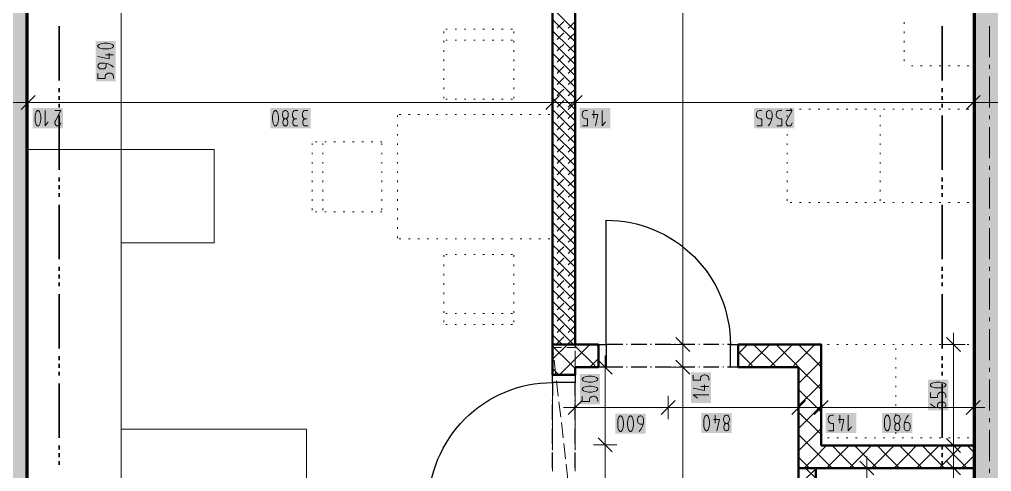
# Model space of a CAD drawing. Header units: millimetres. Extents: x 0 to 594, y 0 to 420.
# Drawn here: x 351.4 to 415.6, y 272.5 to 302.4 of the extents above; entities that cross this region are included whole.
import ezdxf

# ---------------------------------------------------------------- set-up
doc = ezdxf.new("R2010")
doc.units = ezdxf.units.MM
doc.header["$LTSCALE"] = 8
for name, color, linetype in [('PDF_Dvere', 7, 'Continuous'), ('PDF_Koty delkove', 7, 'Continuous'), ('PDF_Kuchyne', 7, 'Continuous'), ('PDF_Nabytek', 7, 'Continuous'), ('PDF_Osy hlavni', 7, 'Continuous'), ('PDF_Pozarni useky', 7, 'Continuous'), ('PDF_Preklady', 7, 'Continuous'), ('PDF_Pricky zdene', 7, 'Continuous'), ('PDF_Steny obvodove nosne', 7, 'Continuous')]:
    doc.layers.add(name, color=color, linetype=linetype)

msp = doc.modelspace()

# ---------------------------------------------------------------- linework, layer by layer
at = {"layer": 'PDF_Dvere', "lineweight": 25}
for points in [[(390.119, 280.907), (390.119, 289.107, -0.414214), (398.319, 280.907), (398.125, 280.907)], [(386.583, 270.603), (386.583, 270.196), (378.383, 270.196, -0.414214), (386.583, 278.396), (386.583, 277.522)]]:
    msp.add_lwpolyline(points, format="xyb", dxfattribs=at)
for points in [[(390.119, 279.421), (389.607, 279.421), (389.607, 280.907), (390.119, 280.907)], [(398.832, 279.421), (398.319, 279.421), (398.319, 280.907), (398.832, 280.907)], [(388.07, 278.908), (388.07, 278.396), (386.583, 278.396), (386.583, 278.908)]]:
    msp.add_lwpolyline(points, close=True, dxfattribs=at)
for points in [[(391.207, 280.907), (390.182, 280.907)], [(391.514, 280.907), (391.463, 280.907)], [(392.795, 280.907), (391.77, 280.907)], [(393.103, 280.907), (393.052, 280.907)], [(394.384, 280.907), (393.359, 280.907)], [(394.692, 280.907), (394.64, 280.907)], [(395.973, 280.907), (394.948, 280.907)], [(396.28, 280.907), (396.229, 280.907)], [(397.562, 280.907), (396.537, 280.907)], [(397.869, 280.907), (397.818, 280.907)], [(391.207, 279.421), (390.182, 279.421)], [(391.514, 279.421), (391.463, 279.421)], [(392.795, 279.421), (391.77, 279.421)], [(393.103, 279.421), (393.052, 279.421)], [(394.384, 279.421), (393.359, 279.421)], [(394.692, 279.421), (394.64, 279.421)], [(395.973, 279.421), (394.948, 279.421)], [(396.28, 279.421), (396.229, 279.421)], [(397.562, 279.421), (396.537, 279.421)], [(397.869, 279.421), (397.818, 279.421)], [(398.319, 279.421), (398.125, 279.421)], [(388.07, 277.522), (388.07, 278.396)], [(386.583, 277.215), (386.583, 277.266)], [(386.583, 275.933), (386.583, 276.958)], [(388.07, 277.215), (388.07, 277.266)], [(388.07, 275.933), (388.07, 276.958)], [(386.583, 275.626), (386.583, 275.677)], [(388.07, 275.626), (388.07, 275.677)], [(386.583, 274.345), (386.583, 275.37)], [(388.07, 274.345), (388.07, 275.37)], [(386.583, 274.037), (386.583, 274.088)], [(386.583, 272.756), (386.583, 273.781)], [(388.07, 274.037), (388.07, 274.088)], [(388.07, 272.756), (388.07, 273.781)]]:
    msp.add_lwpolyline(points, dxfattribs=at)
at = {"layer": 'PDF_Dvere', "lineweight": 25, "transparency": 33554559}
for points in [[(390.183, 280.907), (390.119, 280.843), (390.119, 280.971), (390.055, 280.907)], [(398.383, 280.907), (398.319, 280.843), (398.319, 280.971), (398.255, 280.907)], [(390.183, 279.421), (390.119, 279.357), (390.119, 279.485), (390.055, 279.421)], [(398.383, 279.421), (398.319, 279.357), (398.319, 279.485), (398.255, 279.421)], [(386.583, 278.332), (386.519, 278.396), (386.647, 278.396), (386.583, 278.46)], [(388.07, 278.332), (388.005, 278.396), (388.134, 278.396), (388.07, 278.46)]]:
    msp.add_solid(points, dxfattribs=at)
at = {"layer": 'PDF_Koty delkove', "lineweight": 18}
for points in [[(395.175, 243.7), (395.175, 246.262), (395.175, 249.03), (395.175, 251.51), (395.175, 279.421), (395.175, 280.907), (395.175, 330.055), (395.175, 333.95), (395.175, 350.35)], [(358.088, 243.7), (358.088, 246.313), (358.088, 254.821), (358.088, 256.41), (358.088, 266.147), (358.088, 267.685), (358.088, 269.171), (358.088, 330.055), (358.088, 333.95)], [(357.165, 300.79), (356.96, 300.79), (356.858, 300.776), (356.738, 300.749), (356.636, 300.708), (356.567, 300.654), (356.551, 300.626), (356.551, 300.572), (356.567, 300.544), (356.636, 300.49), (356.738, 300.449), (356.858, 300.421)], [(356.858, 300.421), (356.96, 300.407), (357.165, 300.407), (357.267, 300.421), (357.387, 300.449), (357.49, 300.49), (357.558, 300.544), (357.576, 300.572), (357.576, 300.626), (357.558, 300.654), (357.49, 300.708), (357.387, 300.749), (357.267, 300.776), (357.165, 300.79)], [(357.302, 300.133), (357.302, 299.75), (356.551, 299.915)], [(357.576, 300.024), (357.063, 300.024)], [(357.576, 299.203), (357.405, 299.34), (357.234, 299.422), (356.995, 299.476), (356.755, 299.476), (356.687, 299.462), (356.636, 299.435), (356.602, 299.408), (356.567, 299.367), (356.551, 299.312), (356.551, 299.258), (356.567, 299.203), (356.602, 299.162), (356.636, 299.135), (356.687, 299.107), (356.755, 299.093), (356.892, 299.093), (356.96, 299.107), (357.029, 299.135), (357.08, 299.203), (357.097, 299.258), (357.097, 299.449)], [(356.551, 298.792), (356.551, 298.464), (357.029, 298.464), (357.029, 298.601), (357.063, 298.696), (357.115, 298.751), (357.2, 298.805), (357.267, 298.819), (357.336, 298.819), (357.405, 298.805), (357.472, 298.778), (357.524, 298.737), (357.558, 298.683), (357.576, 298.601), (357.576, 298.464)], [(352.4, 297.327), (351.477, 296.404)], [(351.939, 297.634), (351.939, 296.866), (351.939, 296.097)], [(387.045, 297.327), (386.122, 296.404)], [(386.583, 297.634), (386.583, 296.866), (386.583, 296.097)], [(388.531, 297.327), (387.608, 296.404)], [(388.07, 297.634), (388.07, 296.866), (388.07, 296.097)], [(414.822, 297.327), (413.899, 296.404)], [(414.361, 297.634), (414.361, 296.866), (414.361, 296.097)], [(501.177, 296.866), (489.875, 296.866), (481.087, 296.866), (459.665, 296.866), (456.898, 296.866), (445.666, 296.866), (436.142, 296.866), (430.597, 296.866), (426.977, 296.866), (416.513, 296.866), (414.361, 296.866), (409.949, 296.866), (388.07, 296.866), (386.583, 296.866), (351.939, 296.866), (349.786, 296.866), (315.141, 296.866)], [(353.057, 296.353), (353.057, 295.328), (353.275, 295.601)], [(353.714, 296.353), (354.097, 296.353), (353.741, 295.67), (353.714, 295.601), (353.714, 295.498), (353.741, 295.431), (353.782, 295.379), (353.823, 295.345), (353.878, 295.328), (353.932, 295.328), (353.987, 295.345), (354.028, 295.379), (354.069, 295.431), (354.097, 295.532)], [(368.083, 295.942), (368.083, 295.737), (368.097, 295.636), (368.125, 295.516), (368.166, 295.413), (368.22, 295.345), (368.248, 295.328), (368.302, 295.328), (368.33, 295.345), (368.384, 295.413), (368.425, 295.516), (368.453, 295.636), (368.467, 295.737), (368.467, 295.942), (368.453, 296.045), (368.425, 296.165), (368.384, 296.267), (368.33, 296.336), (368.302, 296.353), (368.248, 296.353), (368.22, 296.336)], [(368.22, 296.336), (368.166, 296.267), (368.125, 296.165), (368.097, 296.045), (368.083, 295.942)], [(369.11, 295.96), (369.124, 296.045), (369.124, 296.113), (369.11, 296.198), (369.069, 296.285), (369.014, 296.336), (368.959, 296.353), (368.905, 296.353), (368.85, 296.336), (368.795, 296.285), (368.754, 296.198), (368.741, 296.113)], [(368.741, 296.113), (368.741, 296.045), (368.754, 295.96), (368.795, 295.875), (368.85, 295.823), (368.877, 295.806), (368.987, 295.806), (369.014, 295.823), (369.069, 295.875), (369.11, 295.96)], [(369.753, 296.353), (369.562, 296.353), (369.494, 296.318), (369.439, 296.267), (369.412, 296.182), (369.398, 296.113), (369.398, 296.045), (369.412, 295.96), (369.439, 295.892), (369.494, 295.841), (369.589, 295.806)], [(370.41, 296.353), (370.219, 296.353), (370.151, 296.318), (370.096, 296.267), (370.069, 296.182), (370.055, 296.113), (370.055, 296.045), (370.069, 295.96), (370.096, 295.892), (370.151, 295.841), (370.246, 295.806)], [(388.558, 295.328), (388.886, 295.328), (388.886, 295.806), (388.749, 295.806), (388.654, 295.841), (388.599, 295.892), (388.544, 295.977), (388.531, 296.045), (388.531, 296.113), (388.544, 296.182), (388.572, 296.25), (388.613, 296.301), (388.667, 296.336), (388.749, 296.353)], [(388.749, 296.353), (388.886, 296.353)], [(389.188, 296.08), (389.571, 296.08), (389.406, 295.328)], [(389.297, 296.353), (389.297, 295.841)], [(389.845, 296.353), (389.845, 295.328), (390.063, 295.601)], [(400.065, 295.328), (400.393, 295.328), (400.393, 295.806), (400.256, 295.806), (400.161, 295.841), (400.106, 295.892), (400.052, 295.977), (400.038, 296.045), (400.038, 296.113), (400.052, 296.182), (400.079, 296.25), (400.12, 296.301), (400.174, 296.336), (400.256, 296.353), (400.393, 296.353)], [(400.736, 295.892), (400.709, 295.942), (400.695, 296.011), (400.695, 296.147), (400.709, 296.216), (400.736, 296.267), (400.763, 296.301), (400.804, 296.336), (400.859, 296.353), (400.913, 296.353), (400.968, 296.336), (401.009, 296.301), (401.036, 296.267), (401.064, 296.216), (401.078, 296.147), (401.078, 295.908), (401.023, 295.67), (400.941, 295.498), (400.804, 295.328)], [(401.379, 295.328), (401.707, 295.328), (401.707, 295.806), (401.57, 295.806), (401.475, 295.841), (401.42, 295.892), (401.366, 295.977), (401.352, 296.045), (401.352, 296.113), (401.366, 296.182), (401.393, 296.25), (401.434, 296.301), (401.488, 296.336), (401.57, 296.353), (401.707, 296.353)], [(402.009, 296.353), (402.392, 296.353), (402.036, 295.67), (402.009, 295.601), (402.009, 295.498), (402.036, 295.431), (402.077, 295.379), (402.118, 295.345), (402.173, 295.328), (402.227, 295.328), (402.282, 295.345), (402.323, 295.379), (402.364, 295.431), (402.392, 295.532)], [(368.987, 295.806), (369.014, 295.788), (369.055, 295.737), (369.082, 295.67), (369.096, 295.601), (369.096, 295.532), (369.082, 295.465), (369.055, 295.396), (369, 295.345), (368.959, 295.328), (368.905, 295.328), (368.864, 295.345), (368.809, 295.396), (368.782, 295.465), (368.768, 295.532), (368.768, 295.601), (368.782, 295.67), (368.809, 295.737), (368.85, 295.788), (368.877, 295.806)], [(369.753, 295.328), (369.589, 295.328), (369.534, 295.345), (369.48, 295.379), (369.452, 295.431), (369.425, 295.532), (369.425, 295.601), (369.452, 295.703), (369.507, 295.772), (369.589, 295.806), (369.698, 295.806)], [(370.41, 295.328), (370.246, 295.328), (370.191, 295.345), (370.137, 295.379), (370.109, 295.431), (370.082, 295.532), (370.082, 295.601), (370.109, 295.703), (370.164, 295.772), (370.246, 295.806), (370.355, 295.806)], [(401.05, 295.806), (400.859, 295.806), (400.804, 295.823), (400.763, 295.857), (400.736, 295.892)], [(395.636, 280.446), (394.714, 281.368)], [(413.525, 280.446), (412.603, 281.368)], [(413.064, 280.907), (413.064, 281.676)], [(395.944, 280.907), (395.175, 280.907), (394.406, 280.907)], [(413.833, 280.907), (413.064, 280.907), (412.295, 280.907)], [(413.064, 243.7), (413.064, 246.467), (413.064, 249.03), (413.064, 272.758), (413.064, 274.244), (413.064, 280.907)], [(390.05, 279.421), (390.05, 280.189)], [(390.819, 279.421), (390.05, 279.421), (389.281, 279.421)], [(390.511, 278.959), (389.589, 279.882)], [(390.05, 249.03), (390.05, 261.022), (390.05, 274.296), (390.05, 279.421)], [(395.944, 279.421), (395.175, 279.421), (394.406, 279.421)], [(395.636, 278.959), (394.714, 279.882)], [(389.147, 278.811), (388.942, 278.811), (388.841, 278.797), (388.721, 278.77), (388.619, 278.729), (388.55, 278.674), (388.534, 278.646), (388.534, 278.592), (388.55, 278.564), (388.619, 278.51), (388.721, 278.469), (388.841, 278.441), (388.942, 278.427), (389.147, 278.427), (389.25, 278.441), (389.37, 278.469), (389.472, 278.51), (389.541, 278.564)], [(389.541, 278.564), (389.559, 278.592), (389.559, 278.646), (389.541, 278.674), (389.472, 278.729), (389.37, 278.77), (389.25, 278.797), (389.147, 278.811)], [(395.865, 278.881), (395.865, 278.552), (396.343, 278.552), (396.343, 278.689), (396.378, 278.785), (396.429, 278.84), (396.514, 278.894), (396.582, 278.908), (396.651, 278.908), (396.719, 278.894), (396.787, 278.867), (396.838, 278.826), (396.873, 278.772), (396.89, 278.689), (396.89, 278.552)], [(396.617, 278.251), (396.617, 277.867), (395.865, 278.032)], [(396.89, 278.142), (396.378, 278.142)], [(388.07, 277.518), (388.07, 276.749), (388.07, 275.98)], [(394.219, 277.518), (394.219, 276.749), (394.219, 275.98)], [(396.89, 277.594), (395.865, 277.594), (396.138, 277.375)], [(402.829, 277.518), (402.829, 276.749), (402.829, 275.98)], [(404.316, 277.518), (404.316, 276.749), (404.316, 275.98)], [(411.527, 277.74), (411.527, 277.412), (412.004, 277.412), (412.004, 277.549), (412.039, 277.644), (412.09, 277.699), (412.176, 277.754), (412.243, 277.768), (412.312, 277.768), (412.381, 277.754), (412.448, 277.727), (412.499, 277.685), (412.534, 277.631), (412.552, 277.549), (412.552, 277.412)], [(414.361, 277.518), (414.361, 276.749), (414.361, 275.98)], [(388.07, 276.749), (387.301, 276.749)], [(388.531, 277.21), (387.608, 276.288)], [(414.361, 276.749), (408.769, 276.749), (404.316, 276.749), (402.829, 276.749), (394.219, 276.749), (388.07, 276.749)], [(394.68, 277.21), (393.758, 276.288)], [(403.291, 277.21), (402.368, 276.288)], [(404.777, 277.21), (403.854, 276.288)], [(411.697, 276.864), (411.527, 277.001)], [(412.004, 276.755), (412.004, 276.946), (412.022, 277.001), (412.056, 277.042), (412.09, 277.069), (412.141, 277.097), (412.209, 277.111), (412.346, 277.111), (412.414, 277.097), (412.466, 277.069), (412.499, 277.042), (412.534, 277.001), (412.552, 276.946), (412.552, 276.892), (412.534, 276.837), (412.499, 276.796), (412.466, 276.769), (412.414, 276.741), (412.346, 276.727), (412.107, 276.727), (411.868, 276.782), (411.697, 276.864)], [(414.822, 277.21), (413.899, 276.288)], [(414.361, 276.749), (415.129, 276.749)], [(390.876, 275.784), (390.876, 275.579), (390.89, 275.478), (390.917, 275.358), (390.958, 275.255), (391.012, 275.187), (391.04, 275.17), (391.094, 275.17), (391.122, 275.187), (391.176, 275.255), (391.217, 275.358), (391.245, 275.478), (391.259, 275.579), (391.259, 275.784), (391.245, 275.887), (391.217, 276.006), (391.176, 276.109), (391.122, 276.178), (391.094, 276.195)], [(391.094, 276.195), (391.04, 276.195), (391.012, 276.178), (390.958, 276.109), (390.917, 276.006), (390.89, 275.887), (390.876, 275.784)], [(392.545, 275.648), (392.354, 275.648), (392.299, 275.665), (392.258, 275.699), (392.231, 275.734), (392.204, 275.784), (392.19, 275.853), (392.19, 275.989), (392.204, 276.058), (392.231, 276.109), (392.258, 276.143), (392.299, 276.178), (392.354, 276.195), (392.408, 276.195), (392.463, 276.178)], [(392.463, 276.178), (392.504, 276.143), (392.531, 276.109), (392.559, 276.058), (392.573, 275.989), (392.573, 275.75), (392.518, 275.511), (392.436, 275.34), (392.299, 275.17)], [(397.323, 276.237), (397.323, 275.724)], [(404.804, 275.212), (405.132, 275.212), (405.132, 275.689), (404.995, 275.689), (404.9, 275.724), (404.845, 275.775), (404.791, 275.86), (404.777, 275.928), (404.777, 275.997), (404.791, 276.065), (404.818, 276.133), (404.859, 276.184), (404.913, 276.219), (404.995, 276.237), (405.132, 276.237)], [(405.543, 276.237), (405.543, 275.724)], [(406.091, 276.237), (406.091, 275.212), (406.309, 275.484)], [(408.489, 275.826), (408.489, 275.621), (408.503, 275.519), (408.53, 275.399), (408.571, 275.297), (408.625, 275.228), (408.653, 275.212), (408.708, 275.212), (408.736, 275.228), (408.79, 275.297), (408.831, 275.399), (408.859, 275.519), (408.873, 275.621), (408.873, 275.826), (408.859, 275.928), (408.831, 276.048), (408.79, 276.15), (408.736, 276.219), (408.708, 276.237), (408.653, 276.237), (408.625, 276.219), (408.571, 276.15), (408.53, 276.048), (408.503, 275.928)], [(409.516, 276.082), (409.475, 276.168), (409.42, 276.219), (409.365, 276.237), (409.31, 276.237), (409.255, 276.219), (409.2, 276.168), (409.16, 276.082), (409.146, 275.997)], [(409.146, 275.997), (409.146, 275.928), (409.16, 275.843), (409.2, 275.758), (409.255, 275.707), (409.283, 275.689), (409.393, 275.689), (409.42, 275.707), (409.475, 275.758), (409.516, 275.843), (409.53, 275.928), (409.53, 275.997), (409.516, 276.082)], [(410.077, 276.237), (409.94, 276.065), (409.857, 275.894), (409.803, 275.655), (409.803, 275.416), (409.817, 275.348), (409.844, 275.297), (409.871, 275.263), (409.912, 275.228), (409.967, 275.212), (410.022, 275.212), (410.077, 275.228), (410.118, 275.263), (410.145, 275.297), (410.173, 275.348), (410.187, 275.416), (410.187, 275.553), (410.173, 275.621), (410.145, 275.689), (410.077, 275.74), (410.022, 275.758), (409.83, 275.758)], [(397.213, 275.963), (397.597, 275.963), (397.432, 275.212)], [(398.035, 275.212), (397.994, 275.228), (397.938, 275.279), (397.911, 275.348), (397.897, 275.416), (397.897, 275.484), (397.911, 275.553), (397.938, 275.621), (397.98, 275.672), (398.007, 275.689)], [(398.117, 275.689), (398.144, 275.672), (398.185, 275.621), (398.212, 275.553), (398.226, 275.484), (398.226, 275.416), (398.212, 275.348), (398.185, 275.279), (398.13, 275.228), (398.089, 275.212), (398.035, 275.212)], [(405.434, 275.963), (405.817, 275.963), (405.652, 275.212)], [(408.503, 275.928), (408.489, 275.826)], [(409.393, 275.689), (409.42, 275.672), (409.461, 275.621), (409.488, 275.553), (409.502, 275.484), (409.502, 275.416), (409.488, 275.348), (409.461, 275.279), (409.406, 275.228), (409.365, 275.212), (409.31, 275.212), (409.269, 275.228), (409.214, 275.279), (409.187, 275.348), (409.173, 275.416), (409.173, 275.484), (409.187, 275.553), (409.214, 275.621), (409.255, 275.672), (409.283, 275.689)], [(390.819, 274.296), (390.05, 274.296), (389.281, 274.296)], [(390.511, 273.834), (389.589, 274.757)], [(413.833, 274.244), (413.064, 274.244), (412.295, 274.244)], [(413.525, 273.783), (412.603, 274.706)], [(407.334, 272.758), (407.334, 273.527)], [(407.795, 272.297), (406.872, 273.219)], [(413.525, 272.297), (412.603, 273.219)], [(408.102, 272.758), (407.334, 272.758), (406.565, 272.758)], [(407.334, 249.03), (407.334, 262.611), (407.334, 272.758)], [(413.833, 272.758), (413.064, 272.758), (412.295, 272.758)]]:
    msp.add_lwpolyline(points, dxfattribs=at)
for points in [[(352.4, 295.942), (352.4, 295.737), (352.414, 295.636), (352.441, 295.516), (352.482, 295.413), (352.536, 295.345), (352.564, 295.328), (352.618, 295.328), (352.646, 295.345), (352.7, 295.413), (352.741, 295.516), (352.769, 295.636), (352.783, 295.737), (352.783, 295.942), (352.769, 296.045), (352.741, 296.165), (352.7, 296.267), (352.646, 296.336), (352.618, 296.353), (352.564, 296.353), (352.536, 296.336), (352.482, 296.267), (352.441, 296.165), (352.414, 296.045)], [(389.147, 278.154), (388.942, 278.154), (388.841, 278.14), (388.721, 278.113), (388.619, 278.071), (388.55, 278.017), (388.534, 277.989), (388.534, 277.935), (388.55, 277.907), (388.619, 277.853), (388.721, 277.812), (388.841, 277.784), (388.942, 277.77), (389.147, 277.77), (389.25, 277.784), (389.37, 277.812), (389.472, 277.853), (389.541, 277.907), (389.559, 277.935), (389.559, 277.989), (389.541, 278.017), (389.472, 278.071), (389.37, 278.113), (389.25, 278.14)], [(412.141, 278.425), (411.936, 278.425), (411.834, 278.411), (411.714, 278.384), (411.612, 278.343), (411.543, 278.288), (411.527, 278.26), (411.527, 278.206), (411.543, 278.178), (411.612, 278.124), (411.714, 278.083), (411.834, 278.055), (411.936, 278.041), (412.141, 278.041), (412.243, 278.055), (412.363, 278.083), (412.466, 278.124), (412.534, 278.178), (412.552, 278.206), (412.552, 278.26), (412.534, 278.288), (412.466, 278.343), (412.363, 278.384), (412.243, 278.411)], [(391.533, 275.784), (391.533, 275.579), (391.547, 275.478), (391.574, 275.358), (391.615, 275.255), (391.669, 275.187), (391.697, 275.17), (391.751, 275.17), (391.779, 275.187), (391.833, 275.255), (391.874, 275.358), (391.902, 275.478), (391.916, 275.579), (391.916, 275.784), (391.902, 275.887), (391.874, 276.006), (391.833, 276.109), (391.779, 276.178), (391.751, 276.195), (391.697, 276.195), (391.669, 276.178), (391.615, 276.109), (391.574, 276.006), (391.547, 275.887)], [(396.556, 275.826), (396.556, 275.621), (396.57, 275.519), (396.597, 275.399), (396.638, 275.297), (396.693, 275.228), (396.72, 275.212), (396.775, 275.212), (396.803, 275.228), (396.857, 275.297), (396.898, 275.399), (396.926, 275.519), (396.94, 275.621), (396.94, 275.826), (396.926, 275.928), (396.898, 276.048), (396.857, 276.15), (396.803, 276.219), (396.775, 276.237), (396.72, 276.237), (396.693, 276.219), (396.638, 276.15), (396.597, 276.048), (396.57, 275.928)], [(397.87, 275.997), (397.87, 275.928), (397.884, 275.843), (397.925, 275.758), (397.98, 275.707), (398.007, 275.689), (398.117, 275.689), (398.144, 275.707), (398.199, 275.758), (398.24, 275.843), (398.254, 275.928), (398.254, 275.997), (398.24, 276.082), (398.199, 276.168), (398.144, 276.219), (398.089, 276.237), (398.035, 276.237), (397.98, 276.219), (397.925, 276.168), (397.884, 276.082)]]:
    msp.add_lwpolyline(points, close=True, dxfattribs=at)
msp.add_lwpolyline([(388.534, 277.469), (388.534, 277.141), (389.011, 277.141), (389.011, 277.278), (389.046, 277.373), (389.097, 277.428, -0.753191), (389.559, 277.141)], format="xyb", dxfattribs=at)
at = {"layer": 'PDF_Koty delkove', "color": 7, "lineweight": 18, "true_color": 0xffffff, "transparency": 33554559}
for points in [[(357.73, 298.282), (357.73, 300.944), (356.397, 298.282), (356.397, 300.944)], [(354.251, 296.507), (352.246, 296.507), (354.251, 295.175), (352.246, 295.175)], [(370.592, 296.507), (367.93, 296.507), (370.592, 295.175), (367.93, 295.175)], [(390.382, 296.507), (388.377, 296.507), (390.382, 295.175), (388.377, 295.175)], [(402.546, 296.507), (399.884, 296.507), (402.546, 295.175), (399.884, 295.175)], [(389.712, 276.959), (389.712, 278.964), (388.38, 276.959), (388.38, 278.964)], [(397.044, 277.056), (397.044, 279.061), (395.712, 277.056), (395.712, 279.061)], [(412.705, 276.573), (412.705, 278.578), (411.373, 276.573), (411.373, 278.578)], [(392.727, 276.349), (390.722, 276.349), (392.727, 275.016), (390.722, 275.016)], [(398.408, 276.39), (396.403, 276.39), (398.408, 275.058), (396.403, 275.058)], [(406.628, 276.39), (404.623, 276.39), (406.628, 275.058), (404.623, 275.058)], [(410.341, 276.39), (408.336, 276.39), (410.341, 275.058), (408.336, 275.058)]]:
    msp.add_solid(points, dxfattribs=at)
at = {"layer": 'PDF_Kuchyne', "lineweight": 13}
msp.add_lwpolyline([(351.939, 293.771), (364.239, 293.771), (364.239, 287.621), (358.089, 287.621), (358.089, 275.321), (370.337, 275.321), (370.337, 269.171), (351.939, 269.171), (351.939, 275.321)], dxfattribs=at)
at = {"layer": 'PDF_Nabytek', "lineweight": 13}
for points in [[(409.799, 302.071), (409.799, 302.173)], [(414.412, 302.071), (414.412, 302.173)], [(379.404, 301.711), (379.404, 301.711)], [(379.404, 301.711), (379.404, 301.711)], [(379.404, 301.456), (379.404, 301.558)], [(379.624, 301.711), (379.522, 301.711)], [(380.239, 301.711), (380.137, 301.711)], [(380.854, 301.711), (380.752, 301.711)], [(381.469, 301.711), (381.367, 301.711)], [(382.084, 301.711), (381.982, 301.711)], [(382.699, 301.711), (382.597, 301.711)], [(383.314, 301.711), (383.212, 301.711)], [(383.929, 301.711), (383.827, 301.711)], [(384.016, 301.711), (384.016, 301.711)], [(384.016, 301.711), (384.016, 301.711)], [(384.016, 301.456), (384.016, 301.558)], [(409.799, 301.456), (409.799, 301.558)], [(414.412, 301.456), (414.412, 301.558)], [(379.404, 300.994), (379.404, 300.994)], [(379.404, 300.841), (379.404, 300.943)], [(379.624, 300.994), (379.522, 300.994)], [(380.239, 300.994), (380.137, 300.994)], [(380.854, 300.994), (380.752, 300.994)], [(381.469, 300.994), (381.367, 300.994)], [(382.084, 300.994), (381.982, 300.994)], [(382.699, 300.994), (382.597, 300.994)], [(383.314, 300.994), (383.212, 300.994)], [(383.929, 300.994), (383.827, 300.994)], [(384.016, 300.994), (384.016, 300.994)], [(384.016, 300.841), (384.016, 300.943)], [(409.799, 300.841), (409.799, 300.943)], [(414.412, 300.841), (414.412, 300.943)], [(379.404, 300.226), (379.404, 300.328)], [(384.016, 300.226), (384.016, 300.328)], [(409.799, 300.226), (409.799, 300.328)], [(414.412, 300.226), (414.412, 300.328)], [(379.404, 299.611), (379.404, 299.713)], [(384.016, 299.611), (384.016, 299.713)], [(409.799, 299.611), (409.799, 299.713)], [(409.799, 299.305), (409.799, 299.305)], [(409.799, 299.305), (409.799, 299.305)], [(410.374, 299.305), (410.271, 299.305)], [(410.989, 299.305), (410.886, 299.305)], [(411.604, 299.305), (411.501, 299.305)], [(412.219, 299.305), (412.116, 299.305)], [(412.834, 299.305), (412.731, 299.305)], [(413.449, 299.305), (413.346, 299.305)], [(414.064, 299.305), (413.961, 299.305)], [(414.412, 299.611), (414.412, 299.713)], [(414.412, 299.305), (414.412, 299.305)], [(414.412, 299.305), (414.412, 299.305)], [(379.404, 298.996), (379.404, 299.098)], [(384.016, 298.996), (384.016, 299.098)], [(379.404, 298.381), (379.404, 298.483)], [(384.016, 298.381), (384.016, 298.483)], [(379.404, 297.766), (379.404, 297.868)], [(379.404, 297.151), (379.404, 297.253)], [(384.016, 297.766), (384.016, 297.868)], [(384.016, 297.151), (384.016, 297.253)], [(379.404, 297.099), (379.404, 297.099)], [(379.404, 297.099), (379.404, 297.099)], [(379.624, 297.099), (379.522, 297.099)], [(380.239, 297.099), (380.137, 297.099)], [(380.854, 297.099), (380.752, 297.099)], [(381.469, 297.099), (381.367, 297.099)], [(382.084, 297.099), (381.982, 297.099)], [(382.699, 297.099), (382.597, 297.099)], [(383.314, 297.099), (383.212, 297.099)], [(383.929, 297.099), (383.827, 297.099)], [(384.016, 297.099), (384.016, 297.099)], [(384.016, 297.099), (384.016, 297.099)], [(376.333, 296.074), (376.333, 296.074)], [(376.333, 296.074), (376.333, 296.074)], [(376.333, 295.921), (376.333, 296.023)], [(376.549, 296.074), (376.447, 296.074)], [(377.164, 296.074), (377.062, 296.074)], [(377.779, 296.074), (377.677, 296.074)], [(378.394, 296.074), (378.292, 296.074)], [(379.009, 296.074), (378.907, 296.074)], [(379.624, 296.074), (379.522, 296.074)], [(380.239, 296.074), (380.137, 296.074)], [(380.854, 296.074), (380.752, 296.074)], [(381.469, 296.074), (381.367, 296.074)], [(382.084, 296.074), (381.982, 296.074)], [(382.699, 296.074), (382.597, 296.074)], [(383.314, 296.074), (383.212, 296.074)], [(383.929, 296.074), (383.827, 296.074)], [(384.544, 296.074), (384.442, 296.074)], [(385.159, 296.074), (385.057, 296.074)], [(385.774, 296.074), (385.672, 296.074)], [(386.389, 296.074), (386.287, 296.074)], [(386.583, 296.074), (386.583, 296.074)], [(386.583, 296.074), (386.583, 296.074)], [(386.583, 295.921), (386.583, 296.023)], [(402.061, 296.436), (402.061, 296.436)], [(402.061, 296.436), (402.061, 296.436)], [(402.061, 296.436), (402.061, 296.436)], [(402.379, 296.436), (402.277, 296.436)], [(402.994, 296.436), (402.892, 296.436)], [(403.609, 296.436), (403.507, 296.436)], [(404.224, 296.436), (404.122, 296.436)], [(404.839, 296.436), (404.737, 296.436)], [(405.454, 296.436), (405.352, 296.436)], [(406.069, 296.436), (405.967, 296.436)], [(406.684, 296.436), (406.582, 296.436)], [(407.299, 296.436), (407.197, 296.436)], [(407.914, 296.436), (407.812, 296.436)], [(408.211, 296.436), (408.211, 296.436)], [(408.211, 295.921), (408.211, 296.023)], [(408.529, 296.436), (408.427, 296.436)], [(409.144, 296.436), (409.042, 296.436)], [(409.759, 296.436), (409.656, 296.436)], [(410.374, 296.436), (410.271, 296.436)], [(410.989, 296.436), (410.886, 296.436)], [(411.604, 296.436), (411.501, 296.436)], [(412.219, 296.436), (412.116, 296.436)], [(412.834, 296.436), (412.731, 296.436)], [(413.449, 296.436), (413.346, 296.436)], [(414.064, 296.436), (413.961, 296.436)], [(414.361, 296.436), (414.361, 296.436)], [(376.333, 295.306), (376.333, 295.408)], [(386.583, 295.306), (386.583, 295.408)], [(408.211, 295.306), (408.211, 295.408)], [(376.333, 294.691), (376.333, 294.793)], [(386.583, 294.691), (386.583, 294.793)], [(408.211, 294.691), (408.211, 294.793)], [(370.696, 294.28), (370.696, 294.28)], [(370.696, 294.28), (370.696, 294.28)], [(370.696, 294.076), (370.696, 294.178)], [(371.014, 294.28), (370.912, 294.28)], [(371.413, 294.28), (371.413, 294.28)], [(371.413, 294.076), (371.413, 294.178)], [(371.629, 294.28), (371.527, 294.28)], [(372.244, 294.28), (372.142, 294.28)], [(372.859, 294.28), (372.757, 294.28)], [(373.474, 294.28), (373.372, 294.28)], [(374.089, 294.28), (373.987, 294.28)], [(374.704, 294.28), (374.602, 294.28)], [(375.308, 294.28), (375.217, 294.28)], [(375.308, 294.28), (375.308, 294.28)], [(375.308, 294.076), (375.308, 294.178)], [(376.333, 294.076), (376.333, 294.178)], [(386.583, 294.076), (386.583, 294.178)], [(408.211, 294.076), (408.211, 294.178)], [(370.696, 293.461), (370.696, 293.563)], [(371.413, 293.461), (371.413, 293.563)], [(375.308, 293.461), (375.308, 293.563)], [(376.333, 293.461), (376.333, 293.563)], [(386.583, 293.461), (386.583, 293.563)], [(408.211, 293.461), (408.211, 293.563)], [(370.696, 292.846), (370.696, 292.948)], [(371.413, 292.846), (371.413, 292.948)], [(375.308, 292.846), (375.308, 292.948)], [(376.333, 292.846), (376.333, 292.948)], [(386.583, 292.846), (386.583, 292.948)], [(408.211, 292.846), (408.211, 292.948)], [(370.696, 292.231), (370.696, 292.333)], [(371.413, 292.231), (371.413, 292.333)], [(375.308, 292.231), (375.308, 292.333)], [(376.333, 292.231), (376.333, 292.333)], [(386.583, 292.231), (386.583, 292.333)], [(408.211, 292.231), (408.211, 292.333)], [(370.696, 291.616), (370.696, 291.718)], [(371.413, 291.616), (371.413, 291.718)], [(375.308, 291.616), (375.308, 291.718)], [(376.333, 291.616), (376.333, 291.718)], [(386.583, 291.616), (386.583, 291.718)], [(408.211, 291.616), (408.211, 291.718)], [(370.696, 291.001), (370.696, 291.103)], [(371.413, 291.001), (371.413, 291.103)], [(375.308, 291.001), (375.308, 291.103)], [(376.333, 291.001), (376.333, 291.103)], [(386.583, 291.001), (386.583, 291.103)], [(408.211, 291.001), (408.211, 291.103)], [(370.696, 290.386), (370.696, 290.488)], [(371.413, 290.386), (371.413, 290.488)], [(375.308, 290.386), (375.308, 290.488)], [(376.333, 290.386), (376.333, 290.488)], [(386.583, 290.386), (386.583, 290.488)], [(402.061, 290.286), (402.061, 290.286)], [(402.061, 290.286), (402.061, 290.286)], [(402.061, 290.286), (402.061, 290.286)], [(402.379, 290.286), (402.277, 290.286)], [(402.994, 290.286), (402.892, 290.286)], [(403.609, 290.286), (403.507, 290.286)], [(404.224, 290.286), (404.122, 290.286)], [(404.839, 290.286), (404.737, 290.286)], [(405.454, 290.286), (405.352, 290.286)], [(406.069, 290.286), (405.967, 290.286)], [(406.684, 290.286), (406.582, 290.286)], [(407.299, 290.286), (407.197, 290.286)], [(407.914, 290.286), (407.812, 290.286)], [(408.211, 290.386), (408.211, 290.488)], [(408.211, 290.286), (408.211, 290.286)], [(408.529, 290.286), (408.427, 290.286)], [(409.144, 290.286), (409.042, 290.286)], [(409.759, 290.286), (409.656, 290.286)], [(410.374, 290.286), (410.271, 290.286)], [(410.989, 290.286), (410.886, 290.286)], [(411.604, 290.286), (411.501, 290.286)], [(412.219, 290.286), (412.116, 290.286)], [(412.834, 290.286), (412.731, 290.286)], [(413.449, 290.286), (413.346, 290.286)], [(414.064, 290.286), (413.961, 290.286)], [(414.361, 290.286), (414.361, 290.286)], [(370.696, 289.771), (370.696, 289.873)], [(370.696, 289.668), (370.696, 289.668)], [(370.696, 289.668), (370.696, 289.668)], [(371.014, 289.668), (370.912, 289.668)], [(371.413, 289.771), (371.413, 289.873)], [(371.413, 289.668), (371.413, 289.668)], [(371.629, 289.668), (371.527, 289.668)], [(372.244, 289.668), (372.142, 289.668)], [(372.859, 289.668), (372.757, 289.668)], [(373.474, 289.668), (373.372, 289.668)], [(374.089, 289.668), (373.987, 289.668)], [(374.704, 289.668), (374.602, 289.668)], [(375.308, 289.668), (375.217, 289.668)], [(375.308, 289.771), (375.308, 289.873)], [(375.308, 289.668), (375.308, 289.668)], [(375.308, 289.668), (375.308, 289.668)], [(376.333, 289.771), (376.333, 289.873)], [(386.583, 289.771), (386.583, 289.873)], [(376.333, 289.156), (376.333, 289.258)], [(386.583, 289.156), (386.583, 289.258)], [(376.333, 288.541), (376.333, 288.643)], [(386.583, 288.541), (386.583, 288.643)], [(376.333, 287.926), (376.333, 288.028)], [(376.333, 287.874), (376.333, 287.874)], [(376.333, 287.874), (376.333, 287.874)], [(376.549, 287.874), (376.447, 287.874)], [(377.164, 287.874), (377.062, 287.874)], [(377.779, 287.874), (377.677, 287.874)], [(378.394, 287.874), (378.292, 287.874)], [(379.009, 287.874), (378.907, 287.874)], [(379.624, 287.874), (379.522, 287.874)], [(380.239, 287.874), (380.137, 287.874)], [(380.854, 287.874), (380.752, 287.874)], [(381.469, 287.874), (381.367, 287.874)], [(382.084, 287.874), (381.982, 287.874)], [(382.699, 287.874), (382.597, 287.874)], [(383.314, 287.874), (383.212, 287.874)], [(383.929, 287.874), (383.827, 287.874)], [(384.544, 287.874), (384.442, 287.874)], [(385.159, 287.874), (385.057, 287.874)], [(385.774, 287.874), (385.672, 287.874)], [(386.389, 287.874), (386.287, 287.874)], [(386.583, 287.926), (386.583, 288.028)], [(386.583, 287.874), (386.583, 287.874)], [(386.583, 287.874), (386.583, 287.874)], [(379.404, 286.849), (379.404, 286.849)], [(379.404, 286.849), (379.404, 286.849)], [(379.404, 286.696), (379.404, 286.798)], [(379.624, 286.849), (379.522, 286.849)], [(380.239, 286.849), (380.137, 286.849)], [(380.854, 286.849), (380.752, 286.849)], [(381.469, 286.849), (381.367, 286.849)], [(382.084, 286.849), (381.982, 286.849)], [(382.699, 286.849), (382.597, 286.849)], [(383.314, 286.849), (383.212, 286.849)], [(383.929, 286.849), (383.827, 286.849)], [(384.016, 286.849), (384.016, 286.849)], [(384.016, 286.849), (384.016, 286.849)], [(384.016, 286.696), (384.016, 286.798)], [(379.404, 286.081), (379.404, 286.183)], [(384.016, 286.081), (384.016, 286.183)], [(379.404, 285.466), (379.404, 285.568)], [(384.016, 285.466), (384.016, 285.568)], [(379.404, 284.851), (379.404, 284.953)], [(384.016, 284.851), (384.016, 284.953)], [(379.404, 284.236), (379.404, 284.338)], [(384.016, 284.236), (384.016, 284.338)], [(379.404, 283.621), (379.404, 283.723)], [(384.016, 283.621), (384.016, 283.723)], [(379.404, 283.006), (379.404, 283.108)], [(379.404, 282.954), (379.404, 282.954)], [(379.404, 282.391), (379.404, 282.493)], [(379.624, 282.954), (379.522, 282.954)], [(380.239, 282.954), (380.137, 282.954)], [(380.854, 282.954), (380.752, 282.954)], [(381.469, 282.954), (381.367, 282.954)], [(382.084, 282.954), (381.982, 282.954)], [(382.699, 282.954), (382.597, 282.954)], [(383.314, 282.954), (383.212, 282.954)], [(383.929, 282.954), (383.827, 282.954)], [(384.016, 283.006), (384.016, 283.108)], [(384.016, 282.954), (384.016, 282.954)], [(384.016, 282.391), (384.016, 282.493)], [(379.404, 282.237), (379.404, 282.237)], [(379.404, 282.237), (379.404, 282.237)], [(379.624, 282.237), (379.522, 282.237)], [(380.239, 282.237), (380.137, 282.237)], [(380.854, 282.237), (380.752, 282.237)], [(381.469, 282.237), (381.367, 282.237)], [(382.084, 282.237), (381.982, 282.237)], [(382.699, 282.237), (382.597, 282.237)], [(383.314, 282.237), (383.212, 282.237)], [(383.929, 282.237), (383.827, 282.237)], [(384.016, 282.237), (384.016, 282.237)], [(384.016, 282.237), (384.016, 282.237)], [(404.316, 280.907), (404.316, 280.907)], [(404.839, 280.907), (404.737, 280.907)], [(405.454, 280.907), (405.352, 280.907)], [(406.069, 280.907), (405.967, 280.907)], [(406.684, 280.907), (406.582, 280.907)], [(407.299, 280.907), (407.197, 280.907)], [(407.914, 280.907), (407.812, 280.907)], [(408.529, 280.907), (408.427, 280.907)], [(409.144, 280.907), (409.042, 280.907)], [(409.236, 280.907), (409.236, 280.907)], [(409.236, 280.546), (409.236, 280.648)], [(409.759, 280.907), (409.656, 280.907)], [(410.374, 280.907), (410.271, 280.907)], [(410.989, 280.907), (410.886, 280.907)], [(411.604, 280.907), (411.501, 280.907)], [(412.219, 280.907), (412.116, 280.907)], [(412.834, 280.907), (412.731, 280.907)], [(413.449, 280.907), (413.346, 280.907)], [(414.064, 280.907), (413.961, 280.907)], [(414.361, 280.907), (414.361, 280.907)], [(409.236, 279.931), (409.236, 280.033)], [(409.236, 279.316), (409.236, 279.418)], [(409.236, 278.701), (409.236, 278.803)], [(409.236, 278.086), (409.236, 278.188)], [(409.236, 277.471), (409.236, 277.573)], [(409.236, 276.856), (409.236, 276.958)], [(409.236, 276.241), (409.236, 276.343)], [(409.236, 275.626), (409.236, 275.728)], [(409.236, 275.011), (409.236, 275.113)], [(404.316, 274.757), (404.316, 274.757)], [(404.839, 274.757), (404.737, 274.757)], [(405.454, 274.757), (405.352, 274.757)], [(406.069, 274.757), (405.967, 274.757)], [(406.684, 274.757), (406.582, 274.757)], [(407.299, 274.757), (407.197, 274.757)], [(407.914, 274.757), (407.812, 274.757)], [(408.529, 274.757), (408.427, 274.757)], [(409.144, 274.757), (409.042, 274.757)], [(409.236, 274.757), (409.236, 274.757)], [(409.759, 274.757), (409.656, 274.757)], [(410.374, 274.757), (410.271, 274.757)], [(410.989, 274.757), (410.886, 274.757)], [(411.604, 274.757), (411.501, 274.757)], [(412.219, 274.757), (412.116, 274.757)], [(412.834, 274.757), (412.731, 274.757)], [(413.449, 274.757), (413.346, 274.757)], [(414.064, 274.757), (413.961, 274.757)], [(414.361, 274.757), (414.361, 274.757)]]:
    msp.add_lwpolyline(points, dxfattribs=at)
for points in [[(402.061, 296.023), (402.061, 295.921)], [(402.061, 295.408), (402.061, 295.306)], [(402.061, 294.793), (402.061, 294.691)], [(402.061, 294.178), (402.061, 294.076)], [(402.061, 293.563), (402.061, 293.461)], [(402.061, 292.948), (402.061, 292.846)], [(402.061, 292.333), (402.061, 292.231)], [(402.061, 291.718), (402.061, 291.616)], [(402.061, 291.103), (402.061, 291.001)], [(402.061, 290.488), (402.061, 290.386)]]:
    msp.add_lwpolyline(points, close=True, dxfattribs=at)
at = {"layer": 'PDF_Osy hlavni', "lineweight": 18}
for points in [[(415.437, 299.867), (415.437, 301.917)], [(415.437, 299.098), (415.437, 299.354)], [(415.437, 296.536), (415.437, 298.586)], [(415.437, 295.767), (415.437, 296.023)], [(415.437, 293.204), (415.437, 295.254)], [(415.437, 292.436), (415.437, 292.692)], [(415.437, 289.873), (415.437, 291.923)], [(415.437, 289.104), (415.437, 289.361)], [(415.437, 286.542), (415.437, 288.592)], [(415.437, 285.773), (415.437, 286.029)], [(415.437, 283.211), (415.437, 285.261)], [(415.437, 282.442), (415.437, 282.698)], [(415.437, 279.88), (415.437, 281.929)], [(415.437, 279.111), (415.437, 279.367)], [(415.437, 276.548), (415.437, 278.598)], [(415.437, 275.78), (415.437, 276.036)], [(415.437, 273.217), (415.437, 275.267)], [(415.437, 272.448), (415.437, 272.705)]]:
    msp.add_lwpolyline(points, dxfattribs=at)
at = {"layer": 'PDF_Pozarni useky', "lineweight": 35}
for points in [[(353.989, 298.329), (353.989, 301.917)], [(412.311, 298.329), (412.311, 301.917)], [(353.989, 297.561), (353.989, 297.817)], [(353.989, 297.048), (353.989, 297.304)], [(412.311, 297.561), (412.311, 297.817)], [(412.311, 297.048), (412.311, 297.304)], [(353.989, 296.536), (353.989, 296.792)], [(412.311, 296.536), (412.311, 296.792)], [(353.989, 292.436), (353.989, 296.023)], [(412.311, 292.436), (412.311, 296.023)], [(353.989, 291.667), (353.989, 291.923)], [(412.311, 291.667), (412.311, 291.923)], [(353.989, 291.154), (353.989, 291.411)], [(353.989, 290.642), (353.989, 290.898)], [(412.311, 291.154), (412.311, 291.411)], [(412.311, 290.642), (412.311, 290.898)], [(353.989, 286.542), (353.989, 290.129)], [(412.311, 286.542), (412.311, 290.129)], [(353.989, 285.773), (353.989, 286.029)], [(412.311, 285.773), (412.311, 286.029)], [(353.989, 285.261), (353.989, 285.517)], [(412.311, 285.261), (412.311, 285.517)], [(353.989, 284.748), (353.989, 285.004)], [(412.311, 284.748), (412.311, 285.004)], [(353.989, 280.648), (353.989, 284.236)], [(412.311, 280.648), (412.311, 284.236)], [(353.989, 279.88), (353.989, 280.136)], [(412.311, 279.88), (412.311, 280.136)], [(353.989, 279.367), (353.989, 279.623)], [(412.311, 279.367), (412.311, 279.623)], [(353.989, 278.855), (353.989, 279.111)], [(412.311, 278.855), (412.311, 279.111)], [(353.989, 274.755), (353.989, 278.342)], [(412.311, 274.755), (412.311, 278.342)], [(353.989, 273.986), (353.989, 274.242)], [(412.311, 273.986), (412.311, 274.242)], [(353.989, 273.473), (353.989, 273.73)], [(412.311, 273.473), (412.311, 273.73)], [(353.989, 272.961), (353.989, 273.217)], [(412.311, 272.961), (412.311, 273.217)]]:
    msp.add_lwpolyline(points, dxfattribs=at)
at = {"layer": 'PDF_Preklady', "lineweight": 18}
for points in [[(386.637, 280.238), (386.583, 280.702), (387.158, 280.702)], [(388.069, 280.702), (387.517, 280.702)], [(388.07, 280.702), (388.07, 280.702)], [(386.583, 279.47), (386.583, 280.495)], [(388.07, 279.47), (388.07, 280.495)], [(386.797, 278.863), (386.678, 279.881)], [(386.583, 278.086), (386.583, 278.908), (386.583, 279.111)], [(388.07, 278.086), (388.07, 278.908), (388.07, 279.111)], [(386.956, 277.489), (386.838, 278.507)], [(386.583, 276.702), (386.583, 277.727)], [(388.07, 276.702), (388.07, 277.727)], [(387.115, 276.114), (386.997, 277.132)], [(386.583, 275.318), (386.583, 276.343)], [(388.07, 275.318), (388.07, 276.343)], [(387.275, 274.74), (387.157, 275.758)], [(386.583, 273.935), (386.583, 274.96)], [(388.07, 273.935), (388.07, 274.96)], [(387.434, 273.365), (387.316, 274.383)], [(386.583, 272.551), (386.583, 273.576)], [(388.07, 272.551), (388.07, 273.576)], [(387.594, 271.991), (387.476, 273.009)]]:
    msp.add_lwpolyline(points, dxfattribs=at)
at = {"layer": 'PDF_Preklady', "lineweight": 18, "transparency": 33554559}
for points in [[(386.589, 280.656), (386.537, 280.697), (386.629, 280.707), (386.578, 280.748)], [(386.629, 280.702), (386.583, 280.656), (386.583, 280.748), (386.537, 280.702)], [(386.583, 280.656), (386.537, 280.702), (386.629, 280.702), (386.583, 280.748)], [(388.07, 280.656), (388.023, 280.702), (388.116, 280.702), (388.07, 280.748)], [(388.115, 280.702), (388.069, 280.656), (388.069, 280.748), (388.023, 280.702)], [(388.07, 279.375), (388.023, 279.421), (388.116, 279.421), (388.07, 279.467)], [(388.07, 279.375), (388.023, 279.421), (388.116, 279.421), (388.07, 279.467)], [(386.583, 278.862), (386.537, 278.908), (386.629, 278.908), (386.583, 278.954)], [(386.583, 278.862), (386.537, 278.908), (386.629, 278.908), (386.583, 278.954)], [(388.07, 278.862), (388.023, 278.908), (388.116, 278.908), (388.07, 278.954)], [(388.07, 278.862), (388.023, 278.908), (388.116, 278.908), (388.07, 278.954)]]:
    msp.add_solid(points, dxfattribs=at)
at = {"layer": 'PDF_Pricky zdene', "lineweight": 50}
msp.add_lwpolyline([(388.07, 280.907), (388.07, 330.055), (388.07, 330.209), (386.583, 330.209), (386.583, 330.055), (386.583, 280.907), (388.069, 280.907)], close=True, dxfattribs=at)
at = {"layer": 'PDF_Pricky zdene', "lineweight": 9}
for points in [[(388.07, 301.612), (387.762, 301.919), (386.583, 303.098)], [(387.762, 301.176), (387.019, 301.919), (386.583, 302.355)], [(386.87, 301.771), (387.019, 301.919), (387.316, 302.216)], [(387.613, 301.771), (387.762, 301.919), (388.059, 302.216)], [(388.07, 300.125), (387.762, 300.433), (386.583, 301.612)], [(386.87, 301.027), (387.316, 301.473)], [(388.07, 300.869), (387.762, 301.176), (387.613, 301.027)], [(387.762, 301.176), (388.059, 301.473)], [(387.762, 299.69), (387.019, 300.433), (386.583, 300.869)], [(386.87, 300.284), (387.019, 300.433), (387.316, 300.73)], [(387.613, 300.284), (387.762, 300.433), (388.059, 300.73)], [(388.07, 298.639), (387.762, 298.947), (386.583, 300.125)], [(386.87, 299.541), (387.316, 299.987)], [(387.762, 299.69), (388.059, 299.987)], [(387.762, 298.204), (387.019, 298.947), (386.583, 299.382)], [(386.87, 298.798), (387.019, 298.947), (387.316, 299.244)], [(388.07, 299.382), (387.762, 299.69), (387.613, 299.541)], [(387.613, 298.798), (387.762, 298.947), (388.059, 299.244)], [(388.07, 297.153), (387.762, 297.461), (386.583, 298.639)], [(387.762, 296.717), (387.019, 297.461), (386.583, 297.896)], [(386.87, 298.055), (387.316, 298.501)], [(388.07, 297.896), (387.762, 298.204), (387.613, 298.055)], [(387.762, 298.204), (388.059, 298.501)], [(386.87, 297.312), (387.019, 297.461), (387.316, 297.758)], [(387.613, 297.312), (387.762, 297.461), (388.059, 297.758)], [(388.07, 295.667), (387.762, 295.974), (386.583, 297.153)], [(386.87, 296.569), (387.316, 297.015)], [(388.07, 296.41), (387.762, 296.717), (387.613, 296.569)], [(387.762, 296.717), (388.059, 297.015)], [(387.762, 295.231), (387.019, 295.974), (386.583, 296.41)], [(386.87, 295.826), (387.019, 295.974), (387.316, 296.272)], [(387.613, 295.826), (387.762, 295.974), (388.059, 296.272)], [(388.07, 294.181), (387.762, 294.488), (386.583, 295.667)], [(386.87, 295.083), (387.316, 295.528)], [(387.762, 295.231), (388.059, 295.528)], [(387.762, 293.745), (387.019, 294.488), (386.583, 294.924)], [(386.87, 294.339), (387.019, 294.488), (387.316, 294.785)], [(388.07, 294.924), (387.762, 295.231), (387.613, 295.083)], [(387.613, 294.339), (387.762, 294.488), (388.059, 294.785)], [(388.07, 292.694), (387.762, 293.002), (386.583, 294.181)], [(386.87, 293.596), (387.316, 294.042)], [(387.762, 293.745), (388.059, 294.042)], [(387.762, 292.259), (387.019, 293.002), (386.583, 293.437)], [(388.07, 293.437), (387.762, 293.745), (387.613, 293.596)], [(386.87, 292.853), (387.019, 293.002), (387.316, 293.299)], [(387.613, 292.853), (387.762, 293.002), (388.059, 293.299)], [(388.07, 291.208), (387.762, 291.516), (386.583, 292.694)], [(386.87, 292.11), (387.316, 292.556)], [(388.07, 291.951), (387.762, 292.259), (387.613, 292.11)], [(387.762, 292.259), (388.059, 292.556)], [(387.762, 290.772), (387.019, 291.516), (386.583, 291.951)], [(386.87, 291.367), (387.019, 291.516), (387.316, 291.813)], [(387.613, 291.367), (387.762, 291.516), (388.059, 291.813)], [(388.07, 289.722), (387.762, 290.029), (386.583, 291.208)], [(386.87, 290.624), (387.316, 291.07)], [(387.762, 290.772), (388.059, 291.07)], [(387.762, 289.286), (387.019, 290.029), (386.583, 290.465)], [(386.87, 289.881), (387.019, 290.029), (387.316, 290.327)], [(388.07, 290.465), (387.762, 290.772), (387.613, 290.624)], [(387.613, 289.881), (387.762, 290.029), (388.059, 290.327)], [(388.07, 288.236), (387.762, 288.543), (386.583, 289.722)], [(386.87, 289.138), (387.316, 289.583)], [(387.762, 289.286), (388.059, 289.583)], [(387.762, 287.8), (387.019, 288.543), (386.583, 288.979)], [(388.07, 288.979), (387.762, 289.286), (387.613, 289.138)], [(386.87, 288.394), (387.019, 288.543), (387.316, 288.84)], [(387.613, 288.394), (387.762, 288.543), (388.059, 288.84)], [(388.07, 286.749), (387.762, 287.057), (386.583, 288.236)], [(386.87, 287.651), (387.316, 288.097)], [(388.07, 287.492), (387.762, 287.8), (387.613, 287.651)], [(387.762, 287.8), (388.059, 288.097)], [(387.762, 286.314), (387.019, 287.057), (386.583, 287.492)], [(386.87, 286.908), (387.019, 287.057), (387.316, 287.354)], [(387.613, 286.908), (387.762, 287.057), (388.059, 287.354)], [(388.07, 285.263), (387.762, 285.571), (386.583, 286.749)], [(386.87, 286.165), (387.316, 286.611)], [(387.762, 286.314), (388.059, 286.611)], [(387.762, 284.827), (387.019, 285.571), (386.583, 286.006)], [(386.87, 285.422), (387.019, 285.571), (387.316, 285.868)], [(388.07, 286.006), (387.762, 286.314), (387.613, 286.165)], [(387.613, 285.422), (387.762, 285.571), (388.059, 285.868)], [(388.07, 283.777), (387.762, 284.084), (386.583, 285.263)], [(386.87, 284.679), (387.316, 285.125)], [(387.762, 284.827), (388.059, 285.125)], [(387.762, 283.341), (387.019, 284.084), (386.583, 284.52)], [(388.07, 284.52), (387.762, 284.827), (387.613, 284.679)], [(388.07, 282.291), (387.762, 282.598), (386.583, 283.777)], [(386.87, 283.936), (387.019, 284.084), (387.316, 284.382)], [(387.613, 283.936), (387.762, 284.084), (388.059, 284.382)], [(386.87, 283.193), (387.316, 283.639)], [(388.07, 283.034), (387.762, 283.341), (387.613, 283.193)], [(387.762, 283.341), (388.059, 283.639)], [(387.762, 281.855), (387.019, 282.598), (386.583, 283.034)], [(386.87, 282.45), (387.019, 282.598), (387.316, 282.895)], [(387.613, 282.45), (387.762, 282.598), (388.059, 282.895)], [(388.069, 280.805), (387.967, 280.907), (387.762, 281.112), (386.583, 282.291)], [(386.87, 281.706), (387.316, 282.152)], [(388.07, 281.548), (387.762, 281.855), (387.613, 281.706)], [(387.762, 281.855), (388.059, 282.152)], [(387.224, 280.907), (387.019, 281.112), (386.583, 281.548)], [(386.87, 280.963), (387.019, 281.112), (387.316, 281.409)], [(387.613, 280.963), (387.762, 281.112), (388.059, 281.409)], [(387.557, 280.907), (386.583, 279.933)], [(388.07, 279.318), (388.069, 279.318), (387.762, 279.626), (386.583, 280.804)], [(389.043, 280.907), (388.069, 279.933)], [(389.453, 279.421), (389.248, 279.626), (388.069, 280.805)], [(389.607, 280.753), (389.453, 280.907)], [(399.447, 280.907), (398.832, 280.292)], [(400.933, 280.907), (399.652, 279.626), (399.447, 279.421)], [(401.343, 279.421), (401.138, 279.626), (399.857, 280.907)], [(402.419, 280.907), (401.138, 279.626), (400.933, 279.421)], [(402.829, 279.421), (402.624, 279.626), (401.343, 280.907)], [(403.906, 280.907), (402.624, 279.626), (402.419, 279.421)], [(404.316, 279.421), (404.111, 279.626), (402.829, 280.907)], [(404.316, 280.907), (404.316, 280.907)], [(388.069, 279.933), (387.762, 279.626), (387.045, 278.908)], [(389.607, 279.984), (389.248, 279.626), (389.043, 279.421)], [(399.857, 279.421), (399.652, 279.626), (398.832, 280.446)], [(386.993, 278.908), (386.583, 279.318)], [(404.316, 279.831), (404.111, 279.626), (403.906, 279.421), (402.829, 278.344)], [(404.316, 277.934), (404.111, 278.139), (402.829, 279.421)], [(404.316, 279.421), (404.316, 279.421)], [(404.316, 278.344), (404.111, 278.139), (402.829, 276.858)], [(404.316, 276.448), (404.111, 276.653), (402.829, 277.934)], [(404.316, 276.858), (404.111, 276.653), (402.829, 275.372)], [(404.316, 274.962), (404.111, 275.167), (402.829, 276.448)], [(404.316, 275.372), (404.111, 275.167), (402.829, 273.886)], [(403.957, 273.834), (402.829, 274.962)], [(404.674, 274.244), (404.316, 273.886), (404.264, 273.834)], [(406.161, 274.244), (405.597, 273.681), (404.674, 272.758)], [(406.519, 272.758), (405.597, 273.681), (405.033, 274.244)], [(407.647, 274.244), (407.083, 273.681), (406.161, 272.758)], [(408.006, 272.758), (407.083, 273.681), (406.519, 274.244)], [(409.133, 274.244), (408.569, 273.681), (407.647, 272.758)], [(409.492, 272.758), (408.569, 273.681), (408.006, 274.244)], [(410.619, 274.244), (410.056, 273.681), (409.133, 272.758)], [(410.978, 272.758), (410.056, 273.681), (409.492, 274.244)], [(412.106, 274.244), (411.542, 273.681), (410.619, 272.758)], [(412.464, 272.758), (411.542, 273.681), (410.978, 274.244)], [(413.592, 274.244), (413.028, 273.681), (412.106, 272.758)], [(413.951, 272.758), (413.028, 273.681), (412.464, 274.244)], [(414.412, 273.783), (413.951, 274.244)], [(404.264, 273.834), (404.111, 273.681), (403.188, 272.758)], [(405.033, 272.758), (404.111, 273.681), (403.957, 273.834)], [(414.412, 273.578), (413.592, 272.758)], [(403.547, 272.758), (402.829, 273.476)], [(402.881, 272.758), (402.829, 272.707)], [(403.957, 272.707), (403.086, 271.836)], [(403.957, 272.092), (403.291, 272.758)]]:
    msp.add_lwpolyline(points, dxfattribs=at)
at = {"layer": 'PDF_Pricky zdene', "lineweight": 50}
for points in [[(388.07, 279.421), (389.607, 279.421), (389.607, 280.907), (388.07, 280.907), (388.069, 280.907), (386.583, 280.907), (386.583, 280.702), (386.583, 278.908)], [(402.829, 279.421), (398.832, 279.421), (398.832, 280.907), (404.316, 280.907), (404.316, 279.421)], [(388.07, 278.908), (388.07, 279.421)], [(402.829, 279.421), (402.829, 273.834)], [(404.316, 274.244), (404.316, 279.421)], [(388.07, 278.908), (386.583, 278.908)], [(404.316, 274.244), (414.361, 274.244), (414.412, 274.244), (414.412, 272.758), (414.361, 272.758), (403.957, 272.758), (402.829, 272.758), (402.829, 269.017), (402.829, 266.711)], [(402.829, 273.834), (402.829, 272.758)], [(403.957, 266.711), (403.957, 269.017), (403.957, 272.758), (402.829, 272.758)]]:
    msp.add_lwpolyline(points, dxfattribs=at)
at = {"layer": 'PDF_Pricky zdene', "lineweight": 9, "transparency": 33554559}
for points in [[(386.87, 301.899), (386.847, 301.922), (386.893, 301.922), (386.87, 301.945)], [(387.762, 301.896), (387.739, 301.919), (387.785, 301.919), (387.762, 301.942)], [(386.87, 300.413), (386.847, 300.436), (386.893, 300.436), (386.87, 300.459)], [(387.762, 300.41), (387.739, 300.433), (387.785, 300.433), (387.762, 300.456)], [(386.87, 298.927), (386.847, 298.95), (386.893, 298.95), (386.87, 298.973)], [(387.762, 298.924), (387.739, 298.947), (387.785, 298.947), (387.762, 298.97)], [(386.87, 297.44), (386.847, 297.463), (386.893, 297.463), (386.87, 297.487)], [(387.762, 297.437), (387.739, 297.461), (387.785, 297.461), (387.762, 297.484)], [(386.87, 295.954), (386.847, 295.977), (386.893, 295.977), (386.87, 296)], [(387.762, 295.951), (387.739, 295.974), (387.785, 295.974), (387.762, 295.997)], [(386.87, 294.468), (386.847, 294.491), (386.893, 294.491), (386.87, 294.514)], [(387.762, 294.465), (387.739, 294.488), (387.785, 294.488), (387.762, 294.511)], [(386.87, 292.982), (386.847, 293.005), (386.893, 293.005), (386.87, 293.028)], [(387.762, 292.979), (387.739, 293.002), (387.785, 293.002), (387.762, 293.025)], [(386.87, 291.495), (386.847, 291.519), (386.893, 291.519), (386.87, 291.542)], [(387.762, 291.492), (387.739, 291.516), (387.785, 291.516), (387.762, 291.539)], [(386.87, 290.009), (386.847, 290.032), (386.893, 290.032), (386.87, 290.055)], [(387.762, 290.006), (387.739, 290.029), (387.785, 290.029), (387.762, 290.052)], [(386.87, 288.523), (386.847, 288.546), (386.893, 288.546), (386.87, 288.569)], [(387.762, 288.52), (387.739, 288.543), (387.785, 288.543), (387.762, 288.566)], [(386.87, 287.037), (386.847, 287.06), (386.893, 287.06), (386.87, 287.083)], [(387.762, 287.034), (387.739, 287.057), (387.785, 287.057), (387.762, 287.08)], [(386.87, 285.551), (386.847, 285.574), (386.893, 285.574), (386.87, 285.597)], [(387.762, 285.548), (387.739, 285.571), (387.785, 285.571), (387.762, 285.594)], [(386.87, 284.064), (386.847, 284.087), (386.893, 284.087), (386.87, 284.11)], [(387.762, 284.061), (387.739, 284.084), (387.785, 284.084), (387.762, 284.107)], [(386.87, 282.578), (386.847, 282.601), (386.893, 282.601), (386.87, 282.624)], [(387.762, 282.575), (387.739, 282.598), (387.785, 282.598), (387.762, 282.621)], [(386.87, 281.092), (386.847, 281.115), (386.893, 281.115), (386.87, 281.138)], [(387.762, 281.089), (387.739, 281.112), (387.785, 281.112), (387.762, 281.135)]]:
    msp.add_solid(points, dxfattribs=at)
at = {"layer": 'PDF_Steny obvodove nosne', "lineweight": 70}
msp.add_lwpolyline([(349.837, 332.464), (349.837, 330.055), (349.837, 256.41), (349.837, 246.313), (349.837, 243.853), (351.887, 243.853), (351.887, 246.313), (351.887, 256.41), (351.887, 330.055), (351.887, 332.464)], close=True, dxfattribs=at)
msp.add_lwpolyline([(414.412, 330.209), (414.412, 330.055), (414.412, 246.467), (414.412, 243.853), (416.462, 243.853), (416.462, 246.467), (416.462, 246.775), (416.462, 249.542), (416.462, 273.425), (416.462, 274.911), (416.462, 330.055), (416.462, 332.464), (414.412, 332.464)], dxfattribs=at)
at = {"layer": 'PDF_Steny obvodove nosne', "color": 9, "lineweight": 9, "true_color": 0xc0c0c0, "transparency": 33554559}
for points in [[(349.837, 332.464), (349.837, 243.853), (351.887, 332.464), (351.887, 243.853)], [(416.462, 243.853), (416.462, 332.464), (414.412, 243.853), (414.412, 332.464)]]:
    msp.add_solid(points, dxfattribs=at)

doc.saveas('drawing.dxf')
